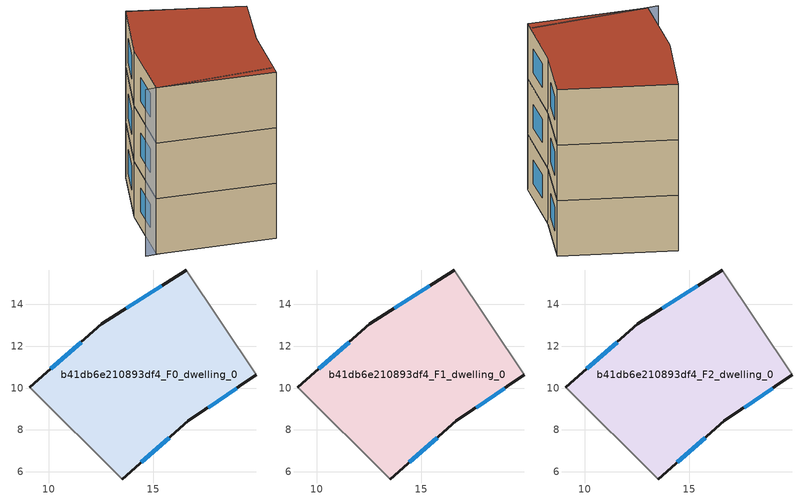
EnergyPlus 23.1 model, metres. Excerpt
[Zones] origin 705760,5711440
b41db6e210893df4_F0_dwelling_0
 floor ground (EU_floor_Construction): 16.57,15.65 19.92,10.64 16.68,8.44 13.51,5.66 9.1,10.04 12.54,13.07 z0
 wall outside (EU_wall_Construction): 13.51,5.66 16.68,8.44 19.92,10.64 / 16.57,15.65 12.54,13.07 9.1,10.04 z0:3
 wall adiabatic (EU_wall_Construction): 9.1,10.04 13.51,5.66 / 19.92,10.64 16.57,15.65 z0:3
 window (EU_Window_Construction): 14.42,6.46 15.76,7.63 / 11.54,12.19 10.09,10.92 / 15.41,14.9 13.7,13.81 / 17.62,9.07 18.98,10 z0.87:2.13
b41db6e210893df4_F1_dwelling_0
 floor to b41db6e210893df4_F0_dwelling_0 (EU_floor_Construction): 16.57,15.65 19.92,10.64 16.68,8.44 13.51,5.66 9.1,10.04 12.54,13.07 z3
 wall outside (EU_wall_Construction): 13.51,5.66 16.68,8.44 19.92,10.64 / 16.57,15.65 12.54,13.07 9.1,10.04 z3:6
 wall adiabatic (EU_wall_Construction): 9.1,10.04 13.51,5.66 / 19.92,10.64 16.57,15.65 z3:6
 window (EU_Window_Construction): 14.42,6.46 15.76,7.63 / 11.54,12.19 10.09,10.92 / 15.41,14.9 13.7,13.81 / 17.62,9.07 18.98,10 z3.87:5.13
b41db6e210893df4_F2_dwelling_0
 floor to b41db6e210893df4_F1_dwelling_0 (EU_floor_Construction): 16.57,15.65 19.92,10.64 16.68,8.44 13.51,5.66 9.1,10.04 12.54,13.07 z6
 wall outside (EU_wall_Construction): 13.51,5.66 16.68,8.44 19.92,10.64 / 16.57,15.65 12.54,13.07 9.1,10.04 z6:9
 wall adiabatic (EU_wall_Construction): 9.1,10.04 13.51,5.66 / 19.92,10.64 16.57,15.65 z6:9
 window (EU_Window_Construction): 14.42,6.46 15.76,7.63 / 11.54,12.19 10.09,10.92 / 15.41,14.9 13.7,13.81 / 17.62,9.07 18.98,10 z6.87:8.13
 roof outside (EU_roof_Construction): 16.68,8.44 19.92,10.64 16.57,15.65 12.54,13.07 9.1,10.04 13.51,5.66 z9
shading: 8.65,10.41 13.87,6.1 z0:9
[Building]
EU S2 Campaign: North Axis=0; Terrain=City; Solar Distribution=FullExterior
[Site:Location]
London: Latitude=51.5; Longitude=-0.5; Time Zone=0; Elevation=25
[SizingPeriod:WeatherFileDays]
AnnualSizingPeriod: Begin Month=1; Begin Day of Month=1; End Month=12; End Day of Month=31; Day of Week for Start Day=Monday; Use Weather File Daylight Saving Period=No; Use Weather File Rain and Snow Indicators=No
[MATERIAL]
EU_InternalMass_Material: Roughness=MediumRough; Thickness=0.1; Conductivity=1; Density=1800; Specific Heat=900; Thermal Absorptance=0.9; Solar Absorptance=0.7; Visible Absorptance=0.7
[MATERIAL:NOMASS] Roughness=MediumRough; Thermal Absorptance=0.9; Solar Absorptance=0.7; Visible Absorptance=0.7
Name | Thermal Resistance
EU_wall_NoMass | 0.724719
EU_roof_NoMass | 2.98947
EU_floor_NoMass | 2.39157
[WINDOWMATERIAL:SIMPLEGLAZINGSYSTEM]
EU_Window_SimpleGlazing: UFactor=2.63425; Solar Heat Gain Coefficient=0.76; Visible Transmittance=0.76
[CONSTRUCTION]
EU_wall_Construction: EU_wall_NoMass
EU_roof_Construction: EU_roof_NoMass
EU_floor_Construction: EU_floor_NoMass
EU_Window_Construction: EU_Window_SimpleGlazing
EU_InternalMass_Construction: EU_InternalMass_Material
[ZONE] Type=1; Multiplier=1; Ceiling Height=autocalculate; Floor Area=autocalculate; Part of Total Floor Area=Yes
Name | Volume
b41db6e210893df4_F0_dwelling_0 | 161.416
b41db6e210893df4_F1_dwelling_0; b41db6e210893df4_F2_dwelling_0 | 161.415
[INTERNALMASS] Construction=EU_InternalMass_Construction; Surface Area=53.8053
Name | Zone or ZoneList
b41db6e210893df4_F0_dwelling_0_EU_InternalMass | b41db6e210893df4_F0_dwelling_0
b41db6e210893df4_F1_dwelling_0_EU_InternalMass | b41db6e210893df4_F1_dwelling_0
b41db6e210893df4_F2_dwelling_0_EU_InternalMass | b41db6e210893df4_F2_dwelling_0
[OTHEREQUIPMENT] Fuel Type=Electricity; Design Level Calculation Method=Watts/Area; Power per Zone Floor Area=1; Fraction Latent=0; Fraction Radiant=0; Fraction Lost=0; Carbon Dioxide Generation Rate=0; EndUse Subcategory=EU_Step8_InternalGains
Name | Zone or ZoneList or Space or SpaceList | Schedule
EU_Step8_InternalGain_b41db6e210893df4_F0_dwelling_0_f000 | b41db6e210893df4_F0_dwelling_0 | EU_Step8_GainSchedule_b41db6e210893df4_F0_dwelling_0_f000
EU_Step8_InternalGain_b41db6e210893df4_F1_dwelling_0_f000 | b41db6e210893df4_F1_dwelling_0 | EU_Step8_GainSchedule_b41db6e210893df4_F1_dwelling_0_f000
EU_Step8_InternalGain_b41db6e210893df4_F2_dwelling_0_f000 | b41db6e210893df4_F2_dwelling_0 | EU_Step8_GainSchedule_b41db6e210893df4_F2_dwelling_0_f000
[ZONEVENTILATION:DESIGNFLOWRATE] Schedule=EU_AlwaysOn; Design Flow Rate Calculation Method=AirChanges/Hour; Air Changes per Hour=0.418135; Ventilation Type=Natural; Fan Pressure Rise=0; Fan Total Efficiency=1; Constant Term Coefficient=1; Temperature Term Coefficient=0; Velocity Term Coefficient=0; Velocity Squared Term Coefficient=0; Minimum Indoor Temperature=-100; Maximum Indoor Temperature=100; Delta Temperature=-100; Minimum Outdoor Temperature=-100; Maximum Outdoor Temperature=100; Maximum Wind Speed=40
Name | Zone or ZoneList or Space or SpaceList
EU_ConstantAir_b41db6e210893df4_F0_dwelling_0 | b41db6e210893df4_F0_dwelling_0
EU_ConstantAir_b41db6e210893df4_F1_dwelling_0 | b41db6e210893df4_F1_dwelling_0
EU_ConstantAir_b41db6e210893df4_F2_dwelling_0 | b41db6e210893df4_F2_dwelling_0
[HVACTEMPLATE:THERMOSTAT] Constant Heating Setpoint=20; Constant Cooling Setpoint=50
EU_HeatOnly_b41db6e210893df4_F0_dwelling_0; EU_HeatOnly_b41db6e210893df4_F1_dwelling_0; EU_HeatOnly_b41db6e210893df4_F2_dwelling_0
[HVACTEMPLATE:ZONE:IDEALLOADSAIRSYSTEM] System Availability Schedule=EU_AlwaysOn; Maximum Heating Supply Air Temperature=50; Minimum Cooling Supply Air Temperature=13; Maximum Heating Supply Air Humidity Ratio=0.0156; Minimum Cooling Supply Air Humidity Ratio=0.0077; Heating Limit=NoLimit; Cooling Limit=NoLimit; Heating Availability Schedule=EU_AlwaysOn; Cooling Availability Schedule=EU_CoolingOff; Dehumidification Control Type=ConstantSensibleHeatRatio; Cooling Sensible Heat Ratio=0.7; Dehumidification Setpoint=60; Humidification Control Type=None; Humidification Setpoint=30; Outdoor Air Method=None; Outdoor Air Flow Rate per Person=0.00944; Outdoor Air Flow Rate per Zone Floor Area=0; Outdoor Air Flow Rate per Zone=0; Demand Controlled Ventilation Type=None; Outdoor Air Economizer Type=NoEconomizer; Heat Recovery Type=None; Sensible Heat Recovery Effectiveness=0.7; Latent Heat Recovery Effectiveness=0.65
Name | Template Thermostat
b41db6e210893df4_F0_dwelling_0 | EU_HeatOnly_b41db6e210893df4_F0_dwelling_0
b41db6e210893df4_F1_dwelling_0 | EU_HeatOnly_b41db6e210893df4_F1_dwelling_0
b41db6e210893df4_F2_dwelling_0 | EU_HeatOnly_b41db6e210893df4_F2_dwelling_0
[SIZING:ZONE] Zone Cooling Design Supply Air Temperature Input Method=SupplyAirTemperature; Zone Cooling Design Supply Air Temperature=13; Zone Heating Design Supply Air Temperature Input Method=SupplyAirTemperature; Zone Heating Design Supply Air Temperature=50; Zone Cooling Design Supply Air Humidity Ratio=0.008; Zone Heating Design Supply Air Humidity Ratio=0.008; Cooling Design Air Flow Method=DesignDay; Cooling Design Air Flow Rate=0; Cooling Minimum Air Flow per Zone Floor Area=0.000762; Cooling Minimum Air Flow=0; Cooling Minimum Air Flow Fraction=0.2; Heating Design Air Flow Method=DesignDay; Heating Design Air Flow Rate=0; Heating Maximum Air Flow per Zone Floor Area=0.002032; Heating Maximum Air Flow=0.141576; Heating Maximum Air Flow Fraction=0.3; Account for Dedicated Outdoor Air System=No; Dedicated Outdoor Air System Control Strategy=NeutralSupplyAir; Dedicated Outdoor Air Low Setpoint Temperature for Design=autosize; Dedicated Outdoor Air High Setpoint Temperature for Design=autosize; Zone Load Sizing Method=Sensible Load Only No Latent Load; Zone Latent Cooling Design Supply Air Humidity Ratio Input Method=HumidityRatioDifference; Zone Cooling Design Supply Air Humidity Ratio Difference=0.005; Zone Latent Heating Design Supply Air Humidity Ratio Input Method=HumidityRatioDifference; Zone Humidification Design Supply Air Humidity Ratio Difference=0.005
b41db6e210893df4_F0_dwelling_0; b41db6e210893df4_F1_dwelling_0; b41db6e210893df4_F2_dwelling_0
[SCHEDULE:CONSTANT]
Name | Hourly Value
EU_AlwaysOn | 1
EU_CoolingOff | 0
[SCHEDULE:FILE] Column Number=1; Rows to Skip at Top=0; Number of Hours of Data=8760; Column Separator=Comma; Interpolate to Timestep=No; Minutes per Item=60; Adjust Schedule for Daylight Savings=Yes
Name | File
EU_Step8_GainSchedule_b41db6e210893df4_F0_dwelling_0_f000 | ../../schedules/b41db6e210893df4/b41db6e210893df4_F0_dwelling_0_f000_gain.csv
EU_Step8_GainSchedule_b41db6e210893df4_F1_dwelling_0_f000 | ../../schedules/b41db6e210893df4/b41db6e210893df4_F1_dwelling_0_f000_gain.csv
EU_Step8_GainSchedule_b41db6e210893df4_F2_dwelling_0_f000 | ../../schedules/b41db6e210893df4/b41db6e210893df4_F2_dwelling_0_f000_gain.csv
